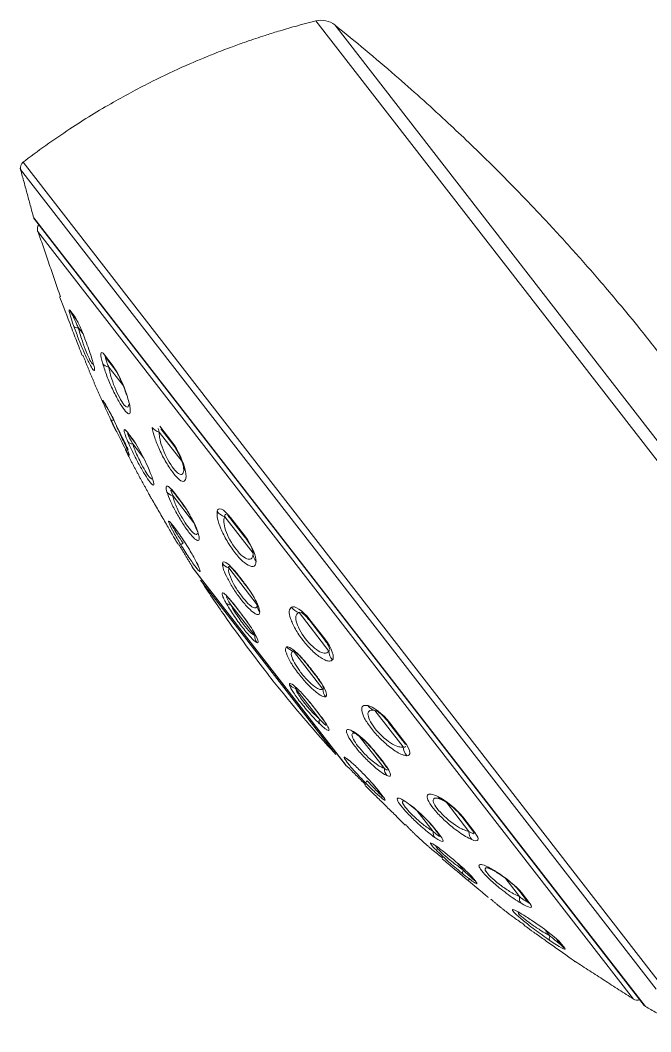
# Model space of a CAD drawing. Extents: x 0 to 1128, y 0 to 827.
# Drawn here: x 706.3 to 749.9, y 490.1 to 560.1 of the extents above; entities that cross this region are included whole.
import ezdxf

# ---------------------------------------------------------------- set-up
doc = ezdxf.new("R2010")
doc.units = 0
doc.header["$LTSCALE"] = 30
doc.header["$MEASUREMENT"] = 0
doc.layers.add('1', color=7, linetype='CONTINUOUS')

msp = doc.modelspace()

# ---------------------------------------------------------------- linework, layer by layer
at = {"layer": '1', "color": 7, "linetype": 'Continuous', "lineweight": 13}
for p, q in [((726.74, 560.006), (767.446, 507.528)), ((767.613, 508.705), (728.041, 559.721)), ((750.806, 493.1), (706.486, 550.236)), ((706.305, 549.717), (750.275, 493.031)), ((707.212, 546.396), (728.369, 519.12)), ((748.702, 492.34), (707.487, 545.474)), ((708.998, 540.919), (709.006, 540.91)), ((709.719, 539.99), (710.037, 539.581)), ((710.627, 538.358), (710.308, 538.77)), ((712.108, 536.91), (712.712, 536.132)), ((713.421, 534.756), (712.407, 536.063)), ((712.043, 533.689), (712.039, 533.695)), ((715.939, 531.972), (716.769, 530.901)), ((713.829, 531.387), (713.816, 531.403)), ((715.231, 527.184), (715.233, 527.182)), ((718.291, 525.293), (716.831, 527.176)), ((717.154, 527.1), (717.136, 527.124)), ((722.396, 523.186), (720.436, 525.713)), ((720.835, 525.659), (721.812, 524.4)), ((716.821, 525.135), (717.021, 524.876)), ((723.513, 515.353), (718.176, 522.234)), ((722.684, 519.63), (720.712, 522.172)), ((718.757, 521.334), (728.123, 509.259)), ((721.571, 521.407), (721.548, 521.435)), ((722.502, 517.49), (720.854, 519.614)), ((721.178, 519.517), (721.503, 519.099)), ((727.639, 516.426), (725.578, 519.083)), ((728.369, 519.12), (749.527, 491.844)), ((726.319, 518.59), (727.346, 517.266)), ((727.223, 513.779), (725.182, 516.41)), ((728.851, 508.472), (723.513, 515.353)), ((726.481, 515.075), (726.459, 515.105)), ((726.979, 511.718), (725.331, 513.843)), ((726.641, 512.475), (726.966, 512.056)), ((732.782, 509.796), (730.822, 512.323)), ((731.853, 511.456), (732.829, 510.196)), ((731.471, 508.302), (729.74, 510.533)), ((731.224, 508.962), (731.203, 508.988)), ((731.122, 506.697), (731.323, 506.439)), ((737.32, 503.945), (735.737, 505.987)), ((734.854, 503.941), (733.724, 505.398)), ((732.912, 504.389), (732.911, 504.392)), ((736.895, 504.955), (737.726, 503.884)), ((735.157, 503.892), (735.141, 503.912)), ((736.915, 501.284), (736.571, 501.727)), ((737.749, 500.549), (737.741, 500.56)), ((740.81, 499.446), (739.794, 500.756)), ((740.952, 499.724), (741.556, 498.946)), ((742.91, 496.739), (742.592, 497.149)), ((743.628, 496.275), (743.945, 495.866)), ((744.666, 494.936), (744.659, 494.946))]:
    msp.add_line(p, q, dxfattribs=at)
at = {"layer": '1', "color": 7, "linetype": 'Continuous', "lineweight": 18}
for p, q in [((707.263, 546.296), (749.443, 491.918)), ((710.176, 539.321), (709.862, 539.726)), ((712.823, 535.909), (712.226, 536.678)), ((712.123, 533.551), (712.134, 533.537)), ((716.838, 530.733), (716.016, 531.793)), ((713.884, 531.281), (713.897, 531.264)), ((713.908, 531.249), (713.896, 531.265)), ((713.908, 531.249), (714.173, 530.908)), ((717.474, 529.531), (715.897, 531.564)), ((714.824, 529.763), (714.062, 530.746)), ((717.205, 526.998), (717.187, 527.022)), ((717.205, 526.998), (717.227, 526.971)), ((721.827, 524.301), (720.86, 525.547)), ((717.074, 524.793), (716.875, 525.05)), ((718.202, 522.197), (728.821, 508.507)), ((721.584, 521.353), (721.562, 521.381)), ((721.517, 519.065), (721.195, 519.48)), ((722.693, 519.48), (722.686, 519.483)), ((727.302, 517.243), (726.286, 518.553)), ((726.454, 515.076), (726.431, 515.105)), ((726.934, 512.082), (726.612, 512.497)), ((732.727, 510.249), (731.761, 511.494)), ((732.727, 510.249), (732.793, 510.164)), ((731.155, 509.014), (731.135, 509.04)), ((731.254, 506.512), (731.055, 506.769)), ((737.572, 504.003), (736.75, 505.063)), ((735.025, 504.025), (735.04, 504.007)), ((735.055, 503.987), (735.04, 504.007)), ((737.572, 504.003), (737.577, 503.996)), ((737.458, 500.889), (737.617, 500.684)), ((737.626, 500.673), (737.617, 500.683)), ((741.361, 499.117), (740.764, 499.887)), ((738.644, 499.393), (738.651, 499.386)), ((743.725, 496.07), (743.411, 496.475))]:
    msp.add_line(p, q, dxfattribs=at)
for centre, radius, start, end in [((727.104, 558.551), 1.5, 51.3163, 104.04069), ((706.79, 549.84), 0.5, 127.45946, 194.22212), ((707.5, 546.48), 0.3, 196.31569, 217.79947), ((707.965, 545.619), 0.5, 144.06274, 196.89958), ((718.597, 522.503), 0.5, 212.49851, 217.79947), ((729.216, 508.814), 0.5, 217.79947, 223.10117), ((748.962, 492.767), 0.5, 238.70109, 291.53686), ((749.68, 492.102), 0.3, 217.79947, 239.28493)]:
    msp.add_arc(centre, radius, start, end, dxfattribs=at)
for centre, major_axis, ratio, start_param, end_param in [((710.653, 540.339), (-0.79, -0.613), 0.95956, 5.969297, 6.283185), ((710.967, 539.934), (0.79, 0.613), 0.941765, 2.827704, 3.141593), ((713.016, 537.291), (-0.79, -0.613), 0.825606, 5.969297, 6.283185), ((713.613, 536.521), (0.79, 0.613), 0.791757, 2.827704, 3.141593), ((712.766, 534.027), (0.632, 0.49), 0.98313, 2.907178, 3.141593), ((712.77, 534.022), (-0.632, -0.49), 0.982815, 6.04877, 6.283185), ((714.528, 531.755), (0.632, 0.49), 0.850668, 2.907178, 3.141593), ((714.54, 531.74), (-0.632, -0.49), 0.849766, 6.04877, 6.283185), ((717.628, 531.346), (0.79, 0.613), 0.564247, 2.827704, 3.141593), ((715.933, 527.57), (-0.632, -0.49), 0.999814, 6.129539, 6.283185), ((717.837, 527.489), (-0.632, -0.49), 0.601951, 6.04877, 6.283185), ((721.65, 526.16), (-0.79, -0.613), 0.336273, 5.969297, 6.283185), ((717.507, 525.54), (0.632, 0.49), 0.820215, 2.987946, 3.141593), ((717.706, 525.284), (-0.632, -0.49), 0.797517, 6.129539, 6.283185), ((722.617, 524.914), (0.79, 0.613), 0.281505, 2.827704, 3.141593), ((722.195, 521.872), (0.632, 0.49), 0.274487, 2.907178, 3.141593), ((722.216, 521.843), (-0.632, -0.49), 0.272839, 6.04877, 6.283185), ((721.827, 519.97), (0.632, 0.49), 0.327322, 2.987946, 3.141593), ((722.149, 519.555), (-0.632, -0.49), 0.290596, 6.129539, 6.283185), ((727.076, 519.166), (-0.79, -0.613), 0.028793, 5.969297, 6.283185), ((728.092, 517.856), (0.79, 0.613), 0.028793, 3.141593, 3.455481), ((727.063, 515.595), (0.632, 0.49), 0.091415, 3.141593, 3.376008), ((727.086, 515.566), (-0.632, -0.49), 0.093121, 0, 0.234415), ((727.244, 512.987), (0.632, 0.49), 0.290596, 3.141593, 3.295239), ((727.566, 512.572), (-0.632, -0.49), 0.327322, 0, 0.153647), ((732.551, 512.107), (-0.79, -0.613), 0.281505, 0, 0.313888), ((733.517, 510.861), (0.79, 0.613), 0.336273, 3.141593, 3.455481), ((731.767, 509.531), (0.632, 0.49), 0.444971, 3.141593, 3.376008), ((731.788, 509.504), (-0.632, -0.49), 0.446505, 0, 0.234415), ((731.687, 507.259), (0.632, 0.49), 0.797517, 3.141593, 3.295239), ((731.886, 507.002), (-0.632, -0.49), 0.820215, 0, 0.153647), ((733.46, 504.973), (0.632, 0.49), 0.999814, 3.141593, 3.295239), ((737.54, 505.676), (-0.79, -0.613), 0.564247, 0, 0.313888), ((735.672, 504.497), (0.632, 0.49), 0.738431, 3.141593, 3.376008), ((735.687, 504.477), (-0.632, -0.49), 0.739586, 0, 0.234415), ((738.362, 504.616), (0.79, 0.613), 0.610836, 3.141593, 3.455481), ((738.249, 501.174), (0.632, 0.49), 0.932162, 3.141593, 3.376008), ((738.258, 501.163), (-0.632, -0.49), 0.932781, 0, 0.234415), ((741.554, 500.5), (-0.79, -0.613), 0.791757, 0, 0.313888), ((742.151, 499.73), (0.79, 0.613), 0.825606, 3.141593, 3.455481), ((744.201, 497.088), (-0.79, -0.613), 0.941765, 0, 0.313888), ((744.515, 496.683), (0.79, 0.613), 0.95956, 3.141593, 3.455481)]:
    msp.add_ellipse(centre, major_axis=major_axis, ratio=ratio, start_param=start_param, end_param=end_param, dxfattribs=at)
at = {"layer": '1', "color": 7, "linetype": 'Continuous', "lineweight": 13}
for centre, major_axis, ratio, start_param, end_param in [((710.92, 539.23), (-0.941, -0.34), 0.329999, 0.070847, 0.748876), ((712.898, 536.68), (-0.958, -0.287), 0.591366, 0.189181, 0.86721), ((714.547, 534.554), (-0.953, -0.304), 0.532582, 6.233886, 6.511252), ((713.282, 532.751), (-0.724, -0.341), 0.197622, 0.016742, 0.713605), ((716.277, 532.324), (-0.987, -0.159), 0.794845, 0.373885, 1.051914), ((714.45, 531.246), (-0.735, -0.316), 0.529919, 0.109514, 0.806377), ((715.851, 529.44), (-0.733, -0.32), 0.498558, 6.187562, 6.436277), ((718.547, 529.398), (-0.98, -0.201), 0.752136, 0.016121, 0.389894), ((717.117, 527.807), (-0.763, -0.24), 0.790647, 0.258383, 0.955246), ((720.727, 526.588), (-0.984, 0.179), 0.920519, 0.762673, 1.440702), ((719.241, 525.069), (-0.759, -0.252), 0.768418, 6.253134, 6.575553), ((718.053, 524.226), (-0.684, -0.414), 0.069588, 0.056778, 0.698233), ((723.395, 523.148), (-0.998, 0.063), 0.898066, 0.027091, 0.70512), ((719.355, 522.546), (-0.748, -0.283), 0.920959, 6.24363, 6.510766), ((720.923, 522.9), (-0.799, 0.038), 0.944594, 0.651641, 1.348505), ((721.171, 520.206), (-0.698, -0.391), 0.638772, 0.144702, 0.786157), ((723.483, 519.6), (-0.8, -0.014), 0.934499, 6.22356, 6.920424), ((725.811, 520.033), (-0.51, 0.86), 0.956087, 1.665107, 2.343136), ((723.279, 517.488), (0.359, 0.715), 0.963967, 2.019888, 2.661343), ((725.355, 517.187), (-0.15, 0.786), 0.970968, 2.0263, 2.723163), ((728.617, 516.416), (-0.706, 0.708), 0.956087, 0.798457, 1.476486), ((725.523, 514.595), (-0.782, -0.17), 0.963967, 0.480249, 1.121705), ((728.005, 513.771), (-0.263, 0.756), 0.974371, 1.233845, 1.930708), ((731.033, 513.3), (0.188, 0.982), 0.898066, 2.436473, 3.114501), ((727.631, 511.878), (0.552, 0.579), 0.638772, 2.355436, 2.996891), ((729.813, 511.44), (0.363, 0.713), 0.866208, 2.726411, 3.118255), ((733.702, 509.86), (0.071, 0.997), 0.920519, 1.700891, 2.378919), ((729.446, 509.537), (0.46, 0.655), 0.920959, 2.914012, 3.198367), ((732.195, 508.369), (0.341, 0.724), 0.882649, 2.049803, 2.746667), ((730.749, 507.858), (0.572, 0.56), 0.069588, 2.443359, 3.084815), ((733.695, 506.435), (0.47, 0.647), 0.644461, 2.929366, 3.225859), ((735.881, 507.05), (0.439, 0.899), 0.752136, 2.751698, 3.1274), ((735.488, 504.124), (0.464, 0.651), 0.67172, 2.272821, 2.969684), ((738.151, 504.124), (0.4, 0.917), 0.794845, 2.089679, 2.767708), ((737.439, 501.609), (0.503, 0.622), 0.370072, 2.384959, 3.081822), ((739.881, 501.894), (0.531, 0.847), 0.532582, 2.913526, 3.209486), ((737.784, 501.163), (0.513, 0.614), 0.018443, 2.467967, 3.16483), ((737.784, 501.163), (0.513, 0.614), 0.018443, 2.467967, 3.16483), ((741.53, 499.768), (0.516, 0.857), 0.591366, 2.274383, 2.952412), ((743.508, 497.218), (0.563, 0.827), 0.329999, 2.392717, 3.070746), ((743.891, 496.725), (0.578, 0.816), 0.03633, 2.96891, 3.166156)]:
    msp.add_ellipse(centre, major_axis=major_axis, ratio=ratio, start_param=start_param, end_param=end_param, dxfattribs=at)
at = {"layer": '1', "color": 7, "linetype": 'Continuous', "lineweight": 18}
for points, knots in [([(726.74, 560.006), (726.257, 559.885), (725.382, 559.653), (724.209, 559.313), (723.306, 559.03), (722.57, 558.789), (721.816, 558.531), (720.849, 558.183), (719.46, 557.65), (717.61, 556.873), (715.28, 555.776), (712.578, 554.333), (709.555, 552.478), (707.502, 551.017), (706.438, 550.2)], [0, 0, 0, 0, 0.065803, 0.119602, 0.161317, 0.190896, 0.221863, 0.266738, 0.326647, 0.418415, 0.531851, 0.666834, 0.823065, 1, 1, 1, 1]), ([(750.85, 536.558), (750.243, 537.341), (749.134, 538.738), (747.62, 540.573), (746.411, 541.995), (745.389, 543.168), (744.425, 544.251), (743.439, 545.337), (742.225, 546.644), (740.604, 548.343), (738.375, 550.584), (735.538, 553.295), (732.051, 556.425), (729.458, 558.587), (728.041, 559.721)], [0, 0, 0, 0, 0.091203, 0.164228, 0.219022, 0.26303, 0.307492, 0.352519, 0.398108, 0.471724, 0.568695, 0.689131, 0.832952, 1, 1, 1, 1]), ([(709.603, 539.368), (709.685, 539.153), (709.845, 538.736), (710.071, 538.146), (710.302, 537.546), (710.517, 536.991), (710.567, 536.863), (710.567, 536.862), (710.567, 536.862)], [0, 0, 0, 0, 0.174866, 0.338216, 0.500147, 0.754549, 0.999211, 1, 1, 1, 1]), ([(709.862, 539.726), (709.869, 539.712), (709.886, 539.681), (709.99, 539.453), (710.144, 539.12), (710.261, 538.869), (710.308, 538.77)], [0, 0, 0, 0, 0.208279, 0.500324, 0.801781, 1, 1, 1, 1]), ([(712.226, 536.678), (712.21, 536.695), (712.17, 536.735), (712.19, 536.617), (712.278, 536.368), (712.371, 536.15), (712.407, 536.063)], [0, 0, 0, 0, 0.208279, 0.500324, 0.801781, 1, 1, 1, 1]), ([(712.788, 535.959), (712.864, 535.856), (713.012, 535.629), (713.237, 535.19), (713.435, 534.724), (713.54, 534.427), (713.587, 534.278)], [0, 0, 0, 0, 0.247766, 0.491358, 0.742839, 1, 1, 1, 1]), ([(712.039, 533.695), (712.009, 533.733), (711.981, 533.77), (711.976, 533.737), (711.999, 533.668), (712.142, 533.315), (712.337, 532.879), (712.559, 532.408)], [0, 0, 0, 0, 0.25, 0.25, 0.5, 0.5, 1, 1, 1, 1]), ([(713.052, 531.772), (712.828, 532.247), (712.578, 532.752), (712.295, 533.287), (712.217, 533.427), (712.105, 533.61), (712.073, 533.651), (712.043, 533.689)], [0, 0, 0, 0, 0.5, 0.5, 0.75, 0.75, 1, 1, 1, 1]), ([(712.779, 532.4), (712.587, 532.738), (712.398, 533.073), (712.207, 533.404), (712.157, 533.487), (712.106, 533.573), (712.105, 533.574), (712.134, 533.537)], [0, 0, 0, 0, 0.5, 0.5, 0.75, 0.75, 1, 1, 1, 1]), ([(713.047, 531.799), (713.15, 531.59), (713.334, 531.216), (713.564, 530.744), (713.708, 530.44), (713.74, 530.375), (713.742, 530.371)], [0, 0, 0, 0, 0.26605, 0.52204, 0.769922, 1, 1, 1, 1]), ([(715.827, 531.822), (715.83, 531.802), (715.844, 531.73), (715.876, 531.631), (715.897, 531.564)], [0, 0, 0, 0, 0.321609, 1, 1, 1, 1]), ([(714.062, 530.746), (713.896, 531.051), (713.767, 531.308), (713.703, 531.475), (713.702, 531.496), (713.756, 531.445), (713.812, 531.373), (713.896, 531.265)], [0, 0, 0, 0, 0.5, 0.5, 0.75, 0.75, 1, 1, 1, 1]), ([(715.15, 529.068), (714.966, 529.491), (714.707, 530.007), (714.333, 530.659), (714.213, 530.854), (714.002, 531.165), (713.914, 531.277), (713.829, 531.387)], [0, 0, 0, 0, 0.5, 0.5, 0.75, 0.75, 1, 1, 1, 1]), ([(716.813, 530.77), (716.908, 530.643), (717.081, 530.383), (717.311, 529.944), (717.479, 529.528), (717.548, 529.29), (717.571, 529.179)], [0, 0, 0, 0, 0.252771, 0.498396, 0.748261, 1, 1, 1, 1]), ([(717.598, 529.005), (717.598, 528.975), (717.596, 528.946), (717.594, 528.918), (717.594, 528.918)], [0, 0, 0, 0, 0.993424, 1, 1, 1, 1]), ([(716.744, 527.543), (716.772, 527.526), (716.816, 527.483), (716.954, 527.323), (717.059, 527.188), (717.187, 527.022)], [0, 0, 0, 0, 0.445139, 0.445139, 1, 1, 1, 1]), ([(715.233, 527.182), (715.245, 527.163), (715.268, 527.126), (715.444, 526.828), (715.753, 526.296), (716.123, 525.658), (716.454, 525.087), (716.6, 524.835), (716.672, 524.711)], [0, 0, 0, 0, 0.178327, 0.339125, 0.500023, 0.752204, 0.878517, 1, 1, 1, 1]), ([(717.189, 527.022), (717.317, 526.864), (717.509, 526.606), (717.777, 526.211), (717.963, 525.911), (718.13, 525.613), (718.324, 525.23), (718.426, 524.983), (718.476, 524.833)], [0, 0, 0, 0, 0.266623, 0.392615, 0.515594, 0.636826, 0.757699, 1, 1, 1, 1]), ([(720.525, 525.865), (720.479, 525.881), (720.428, 525.862), (720.433, 525.755), (720.436, 525.713)], [0, 0, 0, 0, 0.602963, 1, 1, 1, 1]), ([(720.86, 525.547), (720.804, 525.616), (720.719, 525.719), (720.648, 525.785), (720.626, 525.803)], [0, 0, 0, 0, 0.664787, 1, 1, 1, 1]), ([(716.672, 524.711), (716.749, 524.577), (716.9, 524.317), (717.118, 523.94), (717.186, 523.823), (717.186, 523.823), (717.186, 523.823)], [0, 0, 0, 0, 0.26018, 0.505794, 0.999067, 1, 1, 1, 1]), ([(717.547, 523.878), (717.264, 524.305), (716.991, 524.737), (716.766, 525.124), (716.723, 525.205), (716.727, 525.234), (716.776, 525.177), (716.875, 525.05)], [0, 0, 0, 0, 0.5, 0.5, 0.75, 0.75, 1, 1, 1, 1]), ([(717.059, 524.813), (717.123, 524.731), (717.258, 524.55), (717.416, 524.328), (717.494, 524.212)], [0, 0, 0, 0, 0.515527, 1, 1, 1, 1]), ([(722.396, 523.186), (722.393, 523.229), (722.388, 523.335), (722.274, 523.617), (722.07, 523.972), (721.898, 524.205), (721.827, 524.301)], [0, 0, 0, 0, 0.200427, 0.49953, 0.790892, 1, 1, 1, 1]), ([(718.504, 522.507), (718.504, 522.507), (718.543, 522.425), (718.574, 522.354), (718.596, 522.295)], [0, 0, 0, 0, 0.000115, 1, 1, 1, 1]), ([(720.758, 522.286), (720.785, 522.276), (720.822, 522.251), (720.94, 522.145), (721.034, 522.043), (721.267, 521.763), (721.407, 521.582), (721.562, 521.381)], [0, 0, 0, 0, 0.248031, 0.248031, 0.624016, 0.624016, 1, 1, 1, 1]), ([(718.757, 521.334), (719.3, 520.501), (720.332, 518.975), (721.822, 516.905), (722.762, 515.664), (723.195, 515.106)], [0, 0, 0, 0, 0.389678, 0.722924, 1, 1, 1, 1]), ([(721.584, 521.353), (721.742, 521.15), (721.896, 520.952), (722.171, 520.578), (722.29, 520.405), (722.39, 520.248), (722.392, 520.243), (722.395, 520.239)], [0, 0, 0, 0, 0.492929, 0.492929, 0.985859, 0.985859, 1, 1, 1, 1]), ([(720.574, 520.195), (720.604, 520.182), (720.665, 520.125), (720.863, 519.902), (721.013, 519.715), (721.195, 519.48)], [0, 0, 0, 0, 0.462834, 0.462834, 1, 1, 1, 1]), ([(726.286, 518.553), (726.216, 518.638), (726.05, 518.843), (725.847, 519.024), (725.738, 519.088), (725.702, 519.102)], [0, 0, 0, 0, 0.303083, 0.72806, 1, 1, 1, 1]), ([(727.688, 516.542), (727.684, 516.58), (727.649, 516.701), (727.524, 516.942), (727.367, 517.154), (727.302, 517.243)], [0, 0, 0, 0, 0.269795, 0.694903, 1, 1, 1, 1]), ([(725.224, 516.411), (725.294, 516.393), (725.421, 516.295), (725.704, 516.004), (725.831, 515.859), (726.113, 515.515), (726.269, 515.313), (726.431, 515.105)], [0, 0, 0, 0, 0.443294, 0.443294, 0.721647, 0.721647, 1, 1, 1, 1]), ([(723.195, 515.106), (723.801, 514.324), (724.951, 512.889), (726.604, 510.946), (727.643, 509.783), (728.123, 509.259)], [0, 0, 0, 0, 0.388064, 0.721562, 1, 1, 1, 1]), ([(726.454, 515.076), (726.616, 514.866), (726.765, 514.675), (727.008, 514.342), (727.102, 514.202), (727.239, 513.965), (727.274, 513.877), (727.276, 513.827)], [0, 0, 0, 0, 0.320135, 0.320135, 0.64027, 0.64027, 1, 1, 1, 1]), ([(726.934, 512.082), (727.115, 511.848), (727.259, 511.657), (727.426, 511.41), (727.466, 511.336), (727.472, 511.303)], [0, 0, 0, 0, 0.538648, 0.538648, 1, 1, 1, 1]), ([(731.761, 511.494), (731.685, 511.588), (731.503, 511.812), (731.208, 512.099), (730.989, 512.26), (730.897, 512.298), (730.872, 512.307)], [0, 0, 0, 0, 0.226858, 0.544954, 0.873301, 1, 1, 1, 1]), ([(729.479, 510.725), (729.461, 510.731), (729.429, 510.74), (729.399, 510.745), (729.386, 510.747)], [0, 0, 0, 0, 0.513755, 1, 1, 1, 1]), ([(729.43, 510.737), (729.534, 510.683), (729.712, 510.563), (729.999, 510.319), (730.229, 510.1), (730.467, 509.852), (730.791, 509.483), (731.01, 509.21), (731.149, 509.025)], [0, 0, 0, 0, 0.239123, 0.359362, 0.480082, 0.603088, 0.729915, 1, 1, 1, 1]), ([(732.917, 509.958), (732.904, 509.984), (732.858, 510.069), (732.78, 510.177), (732.727, 510.249)], [0, 0, 0, 0, 0.333837, 1, 1, 1, 1]), ([(732.782, 509.796), (732.823, 509.783), (732.924, 509.752), (732.956, 509.797), (732.952, 509.844)], [0, 0, 0, 0, 0.401743, 1, 1, 1, 1]), ([(729.014, 508.864), (729.066, 508.828), (729.126, 508.781), (729.196, 508.723), (729.196, 508.723)], [0, 0, 0, 0, 0.999956, 1, 1, 1, 1]), ([(731.155, 509.014), (731.301, 508.826), (731.424, 508.668), (731.565, 508.471), (731.605, 508.41), (731.634, 508.36)], [0, 0, 0, 0, 0.629153, 0.629153, 1, 1, 1, 1]), ([(730.597, 507.32), (730.689, 507.216), (730.865, 507.008), (731.006, 506.833), (731.071, 506.75)], [0, 0, 0, 0, 0.481906, 1, 1, 1, 1]), ([(730.143, 507.119), (730.143, 507.119), (730.239, 507.025), (730.55, 506.72), (730.765, 506.508), (730.875, 506.4)], [0, 0, 0, 0, 0.492595, 0.738852, 1, 1, 1, 1]), ([(730.875, 506.4), (730.977, 506.3), (731.186, 506.094), (731.657, 505.632), (732.253, 505.047), (732.816, 504.49), (732.878, 504.425), (732.911, 504.392)], [0, 0, 0, 0, 0.121003, 0.24993, 0.500418, 0.740079, 1, 1, 1, 1]), ([(735.265, 506.229), (735.235, 506.236), (735.207, 506.242), (735.179, 506.247), (735.179, 506.247)], [0, 0, 0, 0, 0.993424, 1, 1, 1, 1]), ([(735.426, 506.16), (735.529, 506.109), (735.743, 505.984), (736.104, 505.716), (736.471, 505.385), (736.68, 505.153), (736.779, 505.03)], [0, 0, 0, 0, 0.252254, 0.50235, 0.747913, 1, 1, 1, 1]), ([(733.253, 505.769), (733.409, 505.656), (733.65, 505.464), (733.994, 505.158), (734.246, 504.917), (734.486, 504.669), (734.784, 504.336), (734.962, 504.116), (735.062, 503.98)], [0, 0, 0, 0, 0.244402, 0.365804, 0.486757, 0.609126, 0.734486, 1, 1, 1, 1]), ([(735.055, 503.987), (735.164, 503.846), (735.245, 503.743), (735.305, 503.651), (735.317, 503.631), (735.323, 503.616)], [0, 0, 0, 0, 0.713425, 0.713425, 1, 1, 1, 1]), ([(737.32, 503.945), (737.381, 503.907), (737.531, 503.813), (737.668, 503.771), (737.687, 503.839), (737.606, 503.955), (737.572, 504.003)], [0, 0, 0, 0, 0.200427, 0.49953, 0.790892, 1, 1, 1, 1]), ([(735.462, 502.066), (735.462, 502.066), (735.462, 502.065), (735.55, 501.992), (735.982, 501.628), (736.57, 501.136), (737.035, 500.747), (737.271, 500.549)], [0, 0, 0, 0, 0.002345, 0.243672, 0.495599, 0.744105, 1, 1, 1, 1]), ([(737.741, 500.56), (737.682, 500.635), (737.621, 500.715), (737.419, 500.937), (737.279, 501.078), (736.781, 501.55), (736.341, 501.933), (735.953, 502.248)], [0, 0, 0, 0, 0.25, 0.25, 0.5, 0.5, 1, 1, 1, 1]), ([(739.375, 501.033), (739.507, 500.95), (739.769, 500.774), (740.172, 500.466), (740.54, 500.139), (740.724, 499.939), (740.804, 499.84)], [0, 0, 0, 0, 0.257683, 0.509392, 0.752915, 1, 1, 1, 1]), ([(738.651, 499.386), (738.651, 499.387), (738.649, 499.389), (738.557, 499.47), (738.467, 499.546), (738.085, 499.868), (737.679, 500.209), (737.271, 500.549)], [0, 0, 0, 0, 0.25, 0.25, 0.5, 0.5, 1, 1, 1, 1]), ([(740.81, 499.446), (740.886, 499.388), (741.074, 499.245), (741.293, 499.098), (741.403, 499.049), (741.373, 499.097), (741.361, 499.117)], [0, 0, 0, 0, 0.200427, 0.49953, 0.790892, 1, 1, 1, 1]), ([(741.127, 497.465), (741.126, 497.465), (741.237, 497.387), (741.775, 497.001), (742.493, 496.49), (743.035, 496.106), (743.314, 495.908)], [0, 0, 0, 0, 0.244508, 0.499755, 0.742495, 1, 1, 1, 1]), ([(742.91, 496.739), (742.996, 496.669), (743.209, 496.493), (743.493, 496.262), (743.687, 496.104), (743.714, 496.08), (743.725, 496.07)], [0, 0, 0, 0, 0.200427, 0.49953, 0.790892, 1, 1, 1, 1])]:
    msp.add_open_spline(points, degree=3, knots=knots, dxfattribs=at)
for points, degree in [([(706.282, 549.81), (707.212, 546.396)], 1), ([(707.526, 545.406), (709.061, 540.929)], 1), ([(710.134, 539.381), (710.179, 539.318), (710.227, 539.24), (710.279, 539.144)], 3), ([(710.621, 536.886), (711.279, 535.211), (712.014, 533.572)], 2), ([(712.55, 532.404), (712.716, 532.05), (712.885, 531.698)], 2), ([(713.557, 530.335), (714.363, 528.744), (715.244, 527.188)], 2), ([(717.571, 529.179), (717.596, 528.955)], 1), ([(717.224, 523.846), (718.198, 522.229)], 1), ([(722.65, 519.762), (722.671, 519.706), (722.682, 519.662), (722.684, 519.63)], 3), ([(725.624, 519.11), (725.606, 519.105), (725.592, 519.094), (725.578, 519.083)], 3), ([(721.517, 519.065), (721.686, 518.847), (721.85, 518.631), (721.993, 518.435)], 3), ([(722.56, 517.457), (722.547, 517.459), (722.527, 517.47), (722.502, 517.49)], 3), ([(727.639, 516.426), (727.654, 516.437), (727.668, 516.448), (727.678, 516.465)], 3), ([(726.115, 513.121), (726.27, 512.933), (726.44, 512.718), (726.612, 512.497)], 3), ([(729.403, 510.742), (729.43, 510.737)], 1), ([(729.404, 510.742), (729.43, 510.737)], 1), ([(728.865, 508.487), (730.189, 507.165)], 1), ([(735.216, 506.239), (735.426, 506.16)], 1), ([(732.938, 504.419), (734.128, 503.166), (735.503, 502.113)], 2), ([(738.645, 501.425), (738.869, 501.364), (739.375, 501.033)], 2), ([(738.833, 499.276), (739.929, 498.307), (741.152, 497.498)], 2), ([(743.271, 496.613), (743.348, 496.541), (743.41, 496.477), (743.459, 496.419)], 3), ([(744.659, 494.946), (744.644, 494.965), (743.967, 495.446), (743.314, 495.908)], 3), ([(744.667, 494.958), (748.708, 492.35)], 1), ([(749.527, 491.844), (752.602, 490.094)], 1)]:
    msp.add_open_spline(points, degree=degree, dxfattribs=at)
at = {"layer": '1', "color": 7, "linetype": 'Continuous', "lineweight": 13}
for points in [[(709.603, 539.368), (709.319, 540.113), (709.021, 540.89), (709.006, 540.91)], [(709.719, 539.99), (709.571, 540.181), (709.733, 539.58), (709.99, 538.869)], [(710.866, 537.74), (710.599, 538.462), (710.215, 539.351), (710.037, 539.581)], [(712.108, 536.91), (711.811, 537.293), (711.804, 536.911), (711.989, 536.292)], [(713.656, 534.144), (713.45, 534.787), (713.035, 535.715), (712.712, 536.132)], [(712.138, 533.532), (712.153, 533.511), (712.175, 533.483), (712.203, 533.447)], [(717.698, 528.932), (717.592, 529.447), (717.206, 530.337), (716.769, 530.901)], [(720.835, 525.659), (720.339, 526.299), (719.957, 526.399), (719.901, 526.091)], [(722.598, 522.615), (722.62, 522.965), (722.32, 523.745), (721.812, 524.4)], [(720.712, 522.172), (720.696, 522.235), (720.697, 522.274), (720.717, 522.287)], [(720.854, 519.614), (720.647, 519.94), (720.527, 520.169), (720.555, 520.196)], [(726.319, 518.59), (725.792, 519.269), (725.242, 519.586), (725.041, 519.466)], [(727.876, 515.81), (728.042, 515.975), (727.875, 516.584), (727.346, 517.266)], [(725.182, 516.41), (725.192, 516.415), (725.206, 516.416), (725.224, 516.411)], [(725.331, 513.843), (725.319, 513.87), (725.313, 513.891), (725.313, 513.905)], [(727.276, 513.827), (727.278, 513.788), (727.259, 513.772), (727.223, 513.779)], [(731.853, 511.456), (731.347, 512.108), (730.664, 512.596), (730.319, 512.662)], [(727.471, 511.288), (727.454, 511.248), (727.254, 511.424), (726.979, 511.718)], [(733.016, 509.185), (733.327, 509.162), (733.328, 509.554), (732.829, 510.196)], [(731.686, 508.21), (731.668, 508.18), (731.59, 508.215), (731.471, 508.302)], [(730.797, 507.094), (730.891, 506.979), (730.978, 506.868), (731.055, 506.769)], [(736.895, 504.955), (736.46, 505.516), (735.693, 506.113), (735.219, 506.344)], [(737.513, 503.387), (737.957, 503.193), (738.145, 503.344), (737.726, 503.884)], [(737.395, 500.963), (737.488, 500.851), (737.562, 500.754), (737.617, 500.683)], [(740.952, 499.724), (740.631, 500.139), (739.835, 500.773), (739.262, 501.133)], [(740.928, 498.984), (741.479, 498.652), (741.855, 498.561), (741.556, 498.946)], [(743.628, 496.275), (743.451, 496.504), (742.686, 497.097), (742.051, 497.536)], [(742.927, 496.407), (743.55, 495.983), (744.094, 495.674), (743.945, 495.866)]]:
    msp.add_open_spline(points, degree=3, dxfattribs=at)
for points, knots in [([(710.866, 537.74), (710.941, 537.534), (711.085, 537.137), (711.253, 536.622), (711.388, 536.146), (711.458, 535.779), (711.338, 535.837), (711.083, 536.26), (710.719, 537.038), (710.331, 537.953), (710.106, 538.558), (709.99, 538.869)], [0, 0, 0, 0, 0.087456, 0.169153, 0.25014, 0.377375, 0.499739, 0.622279, 0.749894, 0.871256, 1, 1, 1, 1]), ([(710.308, 538.77), (710.33, 538.684), (710.39, 538.448), (710.545, 537.947), (710.862, 537.051), (711.155, 536.428), (711.298, 536.243), (711.324, 536.249), (711.33, 536.308)], [0, 0, 0, 0, 0.074703, 0.205338, 0.409876, 0.805792, 0.805995, 1, 1, 1, 1]), ([(713.656, 534.144), (713.71, 533.964), (713.816, 533.617), (713.894, 533.218), (713.905, 532.901), (713.81, 532.747), (713.504, 533.045), (713.096, 533.666), (712.658, 534.539), (712.255, 535.472), (712.079, 536.014), (711.989, 536.292)], [0, 0, 0, 0, 0.087456, 0.169153, 0.25014, 0.377375, 0.499739, 0.622279, 0.749894, 0.871256, 1, 1, 1, 1]), ([(712.407, 536.063), (712.42, 535.989), (712.454, 535.787), (712.577, 535.328), (712.881, 534.448), (713.271, 533.7), (713.638, 533.227), (713.766, 533.233), (713.785, 533.454), (713.786, 533.465)], [0, 0, 0, 0, 0.061082, 0.167897, 0.335139, 0.658862, 0.659028, 0.983191, 1, 1, 1, 1]), ([(713.052, 531.772), (713.139, 531.588), (713.307, 531.231), (713.521, 530.759), (713.713, 530.317), (713.855, 529.96), (713.825, 529.94), (713.653, 530.222), (713.334, 530.826), (712.953, 531.583), (712.692, 532.13), (712.559, 532.408)], [0, 0, 0, 0, 0.087607, 0.169371, 0.250856, 0.377447, 0.501128, 0.621802, 0.747777, 0.872041, 1, 1, 1, 1]), ([(712.913, 532.074), (712.925, 532.043), (713.064, 531.712), (713.411, 530.937), (713.666, 530.446), (713.732, 530.361), (713.739, 530.359), (713.741, 530.369)], [0, 0, 0, 0, 0.035196, 0.379493, 0.871321, 0.872646, 1, 1, 1, 1]), ([(713.816, 531.403), (713.732, 531.512), (713.647, 531.623), (713.523, 531.743), (713.484, 531.753), (713.457, 531.618), (713.56, 531.303), (713.737, 530.889)], [0, 0, 0, 0, 0.25, 0.25, 0.5, 0.5, 1, 1, 1, 1]), ([(717.698, 528.932), (717.722, 528.792), (717.768, 528.521), (717.736, 528.265), (717.607, 528.128), (717.343, 528.192), (716.876, 528.697), (716.36, 529.458), (715.905, 530.353), (715.547, 531.228), (715.453, 531.665), (715.404, 531.889)], [0, 0, 0, 0, 0.087456, 0.169153, 0.25014, 0.377375, 0.499739, 0.622279, 0.749894, 0.871256, 1, 1, 1, 1]), ([(713.908, 531.249), (713.995, 531.137), (714.1, 531.002), (714.227, 530.827), (714.242, 530.806), (714.258, 530.785)], [0, 0, 0, 0, 0.881349, 0.881349, 1, 1, 1, 1]), ([(715.897, 531.564), (715.896, 531.508), (715.894, 531.353), (715.957, 530.97), (716.197, 530.174), (716.634, 529.365), (717.139, 528.713), (717.492, 528.505), (717.589, 528.81), (717.598, 528.978), (717.598, 529.01)], [0, 0, 0, 0, 0.051469, 0.141473, 0.282394, 0.555169, 0.555309, 0.828454, 0.969059, 1, 1, 1, 1]), ([(715.15, 529.068), (715.218, 528.907), (715.35, 528.597), (715.473, 528.243), (715.536, 527.967), (715.504, 527.835), (715.273, 528.074), (714.927, 528.58), (714.505, 529.317), (714.075, 530.137), (713.851, 530.636), (713.737, 530.889)], [0, 0, 0, 0, 0.087607, 0.169371, 0.250856, 0.377447, 0.501128, 0.621802, 0.747777, 0.872041, 1, 1, 1, 1]), ([(714.062, 530.746), (714.106, 530.623), (714.245, 530.237), (714.653, 529.335), (715.048, 528.665), (715.329, 528.303), (715.405, 528.276), (715.415, 528.378)], [0, 0, 0, 0, 0.112844, 0.354672, 0.700123, 0.701053, 1, 1, 1, 1]), ([(717.136, 527.124), (717.007, 527.29), (716.877, 527.459), (716.648, 527.714), (716.551, 527.8), (716.347, 527.892), (716.33, 527.731), (716.427, 527.421)], [0, 0, 0, 0, 0.25, 0.25, 0.5, 0.5, 1, 1, 1, 1]), ([(716.831, 527.176), (716.719, 527.411), (716.674, 527.561), (716.731, 527.549), (716.737, 527.547), (716.744, 527.543)], [0, 0, 0, 0, 0.910021, 0.910021, 1, 1, 1, 1]), ([(718.569, 524.66), (718.605, 524.541), (718.674, 524.312), (718.676, 524.113), (718.589, 524.031), (718.375, 524.133), (717.971, 524.596), (717.501, 525.261), (717.046, 526.041), (716.642, 526.826), (716.5, 527.221), (716.427, 527.421)], [0, 0, 0, 0, 0.087607, 0.169371, 0.250856, 0.377447, 0.501128, 0.621802, 0.747777, 0.872041, 1, 1, 1, 1]), ([(716.831, 527.176), (716.852, 527.082), (716.92, 526.788), (717.259, 525.975), (717.73, 525.207), (718.187, 524.618), (718.448, 524.41), (718.526, 524.53), (718.534, 524.58)], [0, 0, 0, 0, 0.097099, 0.305185, 0.602436, 0.603236, 0.900981, 1, 1, 1, 1]), ([(718.569, 524.66), (718.462, 524.983), (718.241, 525.451), (717.839, 526.14), (717.695, 526.365), (717.415, 526.764), (717.284, 526.933), (717.154, 527.1)], [0, 0, 0, 0, 0.5, 0.5, 0.75, 0.75, 1, 1, 1, 1]), ([(722.598, 522.615), (722.584, 522.524), (722.556, 522.348), (722.402, 522.249), (722.132, 522.294), (721.712, 522.56), (721.125, 523.219), (720.555, 524.049), (720.143, 524.889), (719.885, 525.637), (719.896, 525.937), (719.901, 526.091)], [0, 0, 0, 0, 0.087456, 0.169153, 0.25014, 0.377375, 0.499739, 0.622279, 0.749894, 0.871256, 1, 1, 1, 1]), ([(717.371, 523.809), (717.29, 523.946), (717.121, 524.227), (716.828, 524.75), (716.558, 525.28), (716.509, 525.513), (716.714, 525.264), (716.821, 525.135)], [0, 0, 0, 0, 0.121003, 0.24993, 0.500418, 0.740079, 1, 1, 1, 1]), ([(720.436, 525.713), (720.419, 525.677), (720.372, 525.58), (720.356, 525.3), (720.483, 524.647), (720.914, 523.847), (721.508, 523.081), (722.006, 522.685), (722.29, 522.807), (722.377, 522.995), (722.391, 523.135), (722.396, 523.186)], [0, 0, 0, 0, 0.046355, 0.127416, 0.254336, 0.50001, 0.500136, 0.746142, 0.872777, 0.954138, 1, 1, 1, 1]), ([(717.021, 524.876), (717.116, 524.75), (717.297, 524.511), (717.645, 523.99), (718.053, 523.331), (718.389, 522.738), (718.6, 522.32), (718.657, 522.183), (718.685, 522.115)], [0, 0, 0, 0, 0.178327, 0.339125, 0.500023, 0.752204, 0.878517, 1, 1, 1, 1]), ([(718.685, 522.115), (718.705, 522.056), (718.744, 521.94), (718.698, 521.903), (718.458, 522.162), (718.046, 522.743), (717.664, 523.332), (717.471, 523.647), (717.371, 523.809)], [0, 0, 0, 0, 0.130106, 0.252927, 0.499594, 0.746402, 0.869479, 1, 1, 1, 1]), ([(721.548, 521.435), (721.394, 521.635), (721.235, 521.84), (720.93, 522.194), (720.785, 522.341), (720.421, 522.641), (720.275, 522.646), (720.266, 522.472)], [0, 0, 0, 0, 0.25, 0.25, 0.5, 0.5, 1, 1, 1, 1]), ([(722.848, 519.144), (722.841, 519.08), (722.829, 518.956), (722.698, 518.929), (722.459, 519.041), (722.081, 519.355), (721.554, 519.976), (721.029, 520.713), (720.614, 521.44), (720.309, 522.099), (720.281, 522.347), (720.266, 522.472)], [0, 0, 0, 0, 0.087607, 0.169371, 0.250856, 0.377447, 0.501128, 0.621802, 0.747777, 0.872041, 1, 1, 1, 1]), ([(720.712, 522.172), (720.704, 522.117), (720.678, 521.944), (720.877, 521.311), (721.35, 520.54), (721.901, 519.83), (722.307, 519.439), (722.626, 519.371), (722.662, 519.531), (722.684, 519.63)], [0, 0, 0, 0, 0.080562, 0.253207, 0.499831, 0.500495, 0.747529, 0.843295, 1, 1, 1, 1]), ([(722.848, 519.144), (722.845, 519.333), (722.703, 519.698), (722.337, 520.341), (722.192, 520.568), (721.884, 521.003), (721.727, 521.205), (721.571, 521.407)], [0, 0, 0, 0, 0.5, 0.5, 0.75, 0.75, 1, 1, 1, 1]), ([(720.516, 519.755), (720.461, 519.857), (720.348, 520.067), (720.23, 520.363), (720.247, 520.524), (720.598, 520.242), (720.979, 519.765), (721.178, 519.517)], [0, 0, 0, 0, 0.121003, 0.24993, 0.500418, 0.740079, 1, 1, 1, 1]), ([(722.642, 517.014), (722.59, 517.047), (722.49, 517.11), (722.18, 517.414), (721.671, 518.021), (721.124, 518.775), (720.743, 519.363), (720.593, 519.622), (720.516, 519.755)], [0, 0, 0, 0, 0.130106, 0.252927, 0.499594, 0.746402, 0.869479, 1, 1, 1, 1]), ([(720.854, 519.614), (720.934, 519.467), (721.088, 519.181), (721.408, 518.696), (721.78, 518.184), (722.22, 517.67), (722.405, 517.552), (722.502, 517.49)], [0, 0, 0, 0, 0.179168, 0.347393, 0.501625, 0.737142, 1, 1, 1, 1]), ([(721.503, 519.099), (721.644, 518.914), (721.911, 518.561), (722.285, 518.007), (722.612, 517.454), (722.755, 517.108), (722.74, 516.983), (722.674, 517.004), (722.642, 517.014)], [0, 0, 0, 0, 0.178327, 0.339125, 0.500023, 0.752204, 0.878517, 1, 1, 1, 1]), ([(727.876, 515.81), (727.82, 515.773), (727.711, 515.702), (727.436, 515.76), (727.037, 515.971), (726.49, 516.4), (726.046, 516.907), (725.651, 517.416), (725.268, 517.975), (724.957, 518.684), (724.843, 519.245), (724.974, 519.391), (725.041, 519.466)], [0, 0, 0, 0, 0.087458, 0.169158, 0.250147, 0.37738, 0.499751, 0.500394, 0.622942, 0.750385, 0.871489, 1, 1, 1, 1]), ([(725.578, 519.083), (725.544, 519.07), (725.45, 519.033), (725.342, 518.871), (725.322, 518.409), (725.692, 517.687), (726.316, 516.882), (726.924, 516.345), (727.377, 516.25), (727.559, 516.315), (727.618, 516.397), (727.639, 516.426)], [0, 0, 0, 0, 0.046355, 0.127416, 0.254336, 0.50001, 0.500136, 0.746142, 0.872777, 0.954138, 1, 1, 1, 1]), ([(727.408, 513.265), (727.356, 513.26), (727.254, 513.251), (726.995, 513.389), (726.624, 513.672), (726.122, 514.146), (725.511, 514.872), (724.953, 515.665), (724.682, 516.245), (724.596, 516.621), (724.689, 516.68), (724.736, 516.71)], [0, 0, 0, 0, 0.087565, 0.16929, 0.250736, 0.377265, 0.500887, 0.639925, 0.78603, 0.891403, 1, 1, 1, 1]), ([(726.459, 515.105), (726.298, 515.312), (726.133, 515.525), (725.791, 515.927), (725.615, 516.115), (725.128, 516.572), (724.86, 516.734), (724.736, 516.71)], [0, 0, 0, 0, 0.25, 0.25, 0.5, 0.5, 1, 1, 1, 1]), ([(725.182, 516.41), (725.141, 516.397), (725.01, 516.359), (725.019, 515.971), (725.419, 515.295), (725.99, 514.559), (726.485, 514.054), (726.993, 513.74), (727.135, 513.764), (727.223, 513.779)], [0, 0, 0, 0, 0.080562, 0.253207, 0.499831, 0.500495, 0.747529, 0.843295, 1, 1, 1, 1]), ([(727.408, 513.265), (727.521, 513.304), (727.49, 513.527), (727.222, 514.044), (727.097, 514.244), (726.806, 514.658), (726.644, 514.867), (726.481, 515.075)], [0, 0, 0, 0, 0.5, 0.5, 0.75, 0.75, 1, 1, 1, 1]), ([(724.905, 514.096), (724.904, 514.129), (724.901, 514.198), (725.03, 514.175), (725.361, 513.932), (726.009, 513.265), (726.425, 512.745), (726.641, 512.475)], [0, 0, 0, 0, 0.121003, 0.24993, 0.500418, 0.740079, 1, 1, 1, 1]), ([(727.031, 511.356), (726.921, 511.463), (726.708, 511.672), (726.235, 512.187), (725.641, 512.903), (725.178, 513.548), (724.96, 513.925), (724.924, 514.038), (724.905, 514.096)], [0, 0, 0, 0, 0.130106, 0.252927, 0.499594, 0.746402, 0.869479, 1, 1, 1, 1]), ([(725.331, 513.843), (725.348, 513.776), (725.381, 513.647), (725.596, 513.296), (725.927, 512.837), (726.438, 512.232), (726.792, 511.896), (726.979, 511.718)], [0, 0, 0, 0, 0.179168, 0.347393, 0.501625, 0.737142, 1, 1, 1, 1]), ([(733.016, 509.185), (732.918, 509.202), (732.729, 509.234), (732.345, 509.431), (731.842, 509.777), (731.205, 510.321), (730.544, 511.076), (730.047, 511.812), (729.876, 512.341), (729.937, 512.677), (730.189, 512.667), (730.319, 512.662)], [0, 0, 0, 0, 0.087456, 0.169153, 0.25014, 0.377375, 0.499739, 0.622279, 0.749894, 0.871256, 1, 1, 1, 1]), ([(730.822, 512.323), (730.771, 512.331), (730.632, 512.353), (730.428, 512.315), (730.24, 512.07), (730.5, 511.488), (731.094, 510.722), (731.763, 510.106), (732.363, 509.821), (732.638, 509.767), (732.744, 509.789), (732.782, 509.796)], [0, 0, 0, 0, 0.046355, 0.127416, 0.254336, 0.50001, 0.500136, 0.746142, 0.872777, 0.954138, 1, 1, 1, 1]), ([(726.966, 512.056), (727.098, 511.882), (727.349, 511.551), (727.593, 511.165), (727.688, 510.909), (727.555, 510.92), (727.293, 511.114), (727.117, 511.276), (727.031, 511.356)], [0, 0, 0, 0, 0.178327, 0.339125, 0.500023, 0.752204, 0.878517, 1, 1, 1, 1]), ([(731.634, 507.817), (731.538, 507.868), (731.352, 507.967), (730.986, 508.243), (730.521, 508.648), (729.951, 509.209), (729.388, 509.876), (728.973, 510.471), (728.83, 510.848), (728.877, 511.053), (729.112, 510.961), (729.232, 510.914)], [0, 0, 0, 0, 0.087607, 0.169371, 0.250856, 0.377447, 0.501128, 0.621802, 0.747777, 0.872041, 1, 1, 1, 1]), ([(729.386, 510.747), (729.283, 510.759), (729.137, 510.655), (729.387, 510.179), (729.901, 509.517), (730.426, 508.972), (731.079, 508.473), (731.321, 508.368), (731.471, 508.302)], [0, 0, 0, 0, 0.169733, 0.443924, 0.444662, 0.719309, 0.825779, 1, 1, 1, 1]), ([(731.203, 508.988), (731.059, 509.174), (730.91, 509.367), (730.573, 509.762), (730.387, 509.962), (729.833, 510.507), (729.468, 510.794), (729.232, 510.914)], [0, 0, 0, 0, 0.25, 0.25, 0.5, 0.5, 1, 1, 1, 1]), ([(730.381, 509.968), (730.481, 509.856), (730.585, 509.733), (730.838, 509.423), (730.989, 509.228), (731.135, 509.04)], [0, 0, 0, 0, 0.417864, 0.417864, 1, 1, 1, 1]), ([(730.176, 507.301), (730.044, 507.438), (729.787, 507.703), (729.313, 508.218), (728.852, 508.762), (728.66, 509.061), (728.706, 509.096), (728.809, 509.029), (728.862, 508.995)], [0, 0, 0, 0, 0.130106, 0.252927, 0.499594, 0.746402, 0.869479, 1, 1, 1, 1]), ([(728.862, 508.995), (728.92, 508.951), (729.041, 508.861), (729.395, 508.548), (729.947, 508.02), (730.676, 507.249), (730.97, 506.886), (731.122, 506.697)], [0, 0, 0, 0, 0.121003, 0.24993, 0.500418, 0.740079, 1, 1, 1, 1]), ([(731.634, 507.817), (731.861, 507.71), (731.957, 507.769), (731.833, 508.099), (731.748, 508.248), (731.514, 508.588), (731.369, 508.774), (731.224, 508.962)], [0, 0, 0, 0, 0.5, 0.5, 0.75, 0.75, 1, 1, 1, 1]), ([(731.323, 506.439), (731.396, 506.341), (731.533, 506.157), (731.541, 506.076), (731.344, 506.197), (730.955, 506.537), (730.518, 506.955), (730.289, 507.188), (730.176, 507.301)], [0, 0, 0, 0, 0.178327, 0.339125, 0.500023, 0.752204, 0.878517, 1, 1, 1, 1]), ([(731.254, 506.512), (731.352, 506.386), (731.396, 506.324), (731.367, 506.326), (731.298, 506.389), (730.983, 506.7), (730.628, 507.076), (730.286, 507.455)], [0, 0, 0, 0, 0.25, 0.25, 0.5, 0.5, 1, 1, 1, 1]), ([(737.513, 503.387), (737.378, 503.452), (737.117, 503.577), (736.648, 503.883), (736.076, 504.319), (735.401, 504.912), (734.792, 505.6), (734.415, 506.181), (734.418, 506.486), (734.668, 506.578), (735.032, 506.424), (735.219, 506.344)], [0, 0, 0, 0, 0.087456, 0.169153, 0.25014, 0.377375, 0.499739, 0.622279, 0.749894, 0.871256, 1, 1, 1, 1]), ([(734.955, 503.535), (734.824, 503.632), (734.569, 503.82), (734.134, 504.186), (733.624, 504.648), (733.052, 505.212), (732.581, 505.761), (732.316, 506.161), (732.369, 506.286), (732.621, 506.226), (732.97, 505.987), (733.147, 505.866)], [0, 0, 0, 0, 0.087607, 0.169371, 0.250856, 0.377447, 0.501128, 0.621802, 0.747777, 0.872041, 1, 1, 1, 1]), ([(732.834, 506.051), (732.811, 506.055), (732.665, 506.062), (732.719, 505.883), (733.106, 505.385), (733.6, 504.881), (734.33, 504.281), (734.653, 504.071), (734.854, 503.941)], [0, 0, 0, 0, 0.048852, 0.362963, 0.363809, 0.678442, 0.800414, 1, 1, 1, 1]), ([(735.141, 503.912), (735.032, 504.052), (734.92, 504.198), (734.632, 504.529), (734.459, 504.713), (733.9, 505.263), (733.475, 505.628), (733.147, 505.866)], [0, 0, 0, 0, 0.25, 0.25, 0.5, 0.5, 1, 1, 1, 1]), ([(735.179, 506.247), (735.051, 506.268), (734.754, 506.25), (734.869, 505.856), (735.374, 505.205), (736.05, 504.58), (736.762, 504.15), (737.116, 503.994), (737.266, 503.958), (737.32, 503.945)], [0, 0, 0, 0, 0.14528, 0.426884, 0.427029, 0.709015, 0.854171, 0.947431, 1, 1, 1, 1]), ([(734.534, 504.636), (734.58, 504.583), (734.625, 504.529), (734.804, 504.311), (734.93, 504.149), (735.04, 504.007)], [0, 0, 0, 0, 0.247307, 0.247307, 1, 1, 1, 1]), ([(735.327, 503.597), (735.327, 503.59), (735.322, 503.587), (735.262, 503.597), (735.085, 503.734), (734.854, 503.941)], [0, 0, 0, 0, 0.158248, 0.158248, 1, 1, 1, 1]), ([(734.955, 503.535), (735.277, 503.306), (735.498, 503.203), (735.547, 503.311), (735.516, 503.39), (735.375, 503.611), (735.266, 503.75), (735.157, 503.892)], [0, 0, 0, 0, 0.5, 0.5, 0.75, 0.75, 1, 1, 1, 1]), ([(736.923, 500.998), (736.769, 501.124), (736.471, 501.368), (736.012, 501.764), (735.514, 502.211), (735.006, 502.693), (734.686, 503.047), (734.612, 503.201), (734.865, 503.068), (735.307, 502.765), (735.736, 502.422), (735.953, 502.248)], [0, 0, 0, 0, 0.087607, 0.169371, 0.250856, 0.377447, 0.501128, 0.621802, 0.747777, 0.872041, 1, 1, 1, 1]), ([(735.05, 502.957), (735.008, 502.961), (735.012, 502.928), (735.173, 502.721), (735.577, 502.332), (736.309, 501.731), (736.683, 501.455), (736.915, 501.284)], [0, 0, 0, 0, 0.21307, 0.214115, 0.60278, 0.753452, 1, 1, 1, 1]), ([(740.928, 498.984), (740.764, 499.086), (740.446, 499.284), (739.925, 499.659), (739.325, 500.13), (738.664, 500.705), (738.163, 501.254), (737.947, 501.628), (738.139, 501.689), (738.573, 501.544), (739.027, 501.272), (739.262, 501.133)], [0, 0, 0, 0, 0.087456, 0.169153, 0.25014, 0.377375, 0.499739, 0.622279, 0.749894, 0.871256, 1, 1, 1, 1]), ([(737.626, 500.673), (737.683, 500.598), (737.711, 500.563), (737.694, 500.566), (737.65, 500.604), (737.436, 500.794), (737.187, 501.025), (736.915, 501.284)], [0, 0, 0, 0, 0.25, 0.25, 0.5, 0.5, 1, 1, 1, 1]), ([(736.923, 500.998), (737.308, 500.688), (737.637, 500.446), (737.863, 500.325), (737.893, 500.326), (737.865, 500.4), (737.808, 500.474), (737.749, 500.549)], [0, 0, 0, 0, 0.5, 0.5, 0.75, 0.75, 1, 1, 1, 1]), ([(738.636, 501.427), (738.625, 501.43), (738.407, 501.465), (738.37, 501.343), (738.737, 500.87), (739.365, 500.305), (740.143, 499.792), (740.556, 499.56), (740.743, 499.476), (740.81, 499.446)], [0, 0, 0, 0, 0.016969, 0.340848, 0.341014, 0.665332, 0.832279, 0.939539, 1, 1, 1, 1]), ([(742.927, 496.407), (742.745, 496.533), (742.392, 496.777), (741.854, 497.172), (741.27, 497.622), (740.676, 498.111), (740.327, 498.464), (740.297, 498.598), (740.674, 498.421), (741.269, 498.068), (741.785, 497.717), (742.051, 497.536)], [0, 0, 0, 0, 0.087456, 0.169153, 0.25014, 0.377375, 0.499739, 0.622279, 0.749894, 0.871256, 1, 1, 1, 1]), ([(740.779, 498.342), (740.721, 498.35), (740.709, 498.327), (740.853, 498.142), (741.384, 497.703), (742.174, 497.173), (742.62, 496.898), (742.833, 496.781), (742.91, 496.739)], [0, 0, 0, 0, 0.193865, 0.194069, 0.590705, 0.794879, 0.926057, 1, 1, 1, 1])]:
    msp.add_open_spline(points, degree=3, knots=knots, dxfattribs=at)

doc.saveas('drawing.dxf')
